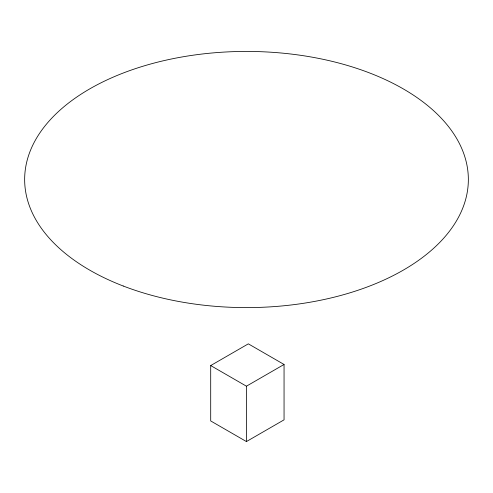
<?xml version="1.0" encoding="UTF-8"?>
<svg xmlns="http://www.w3.org/2000/svg" width="493" height="493" viewBox="0 0 493 493"><rect width="100%" height="100%" fill="white"/><g stroke="black" fill="none" stroke-linecap="round" stroke-linejoin="round"><path stroke-width="0.74" d="M210.702 365.566L248.33 343.843L284.054 364.469L284.054 419.839L246.426 441.568L210.702 420.942L210.702 365.566L246.426 386.192L284.054 364.469M246.426 386.192L246.426 441.568M123.238 286.014A221.856 128.088 0 0 0 467.875 187.901A221.856 128.088 0 0 0 148.387 64.638A221.856 128.088 0 0 0 123.238 286.014"/></g></svg>
